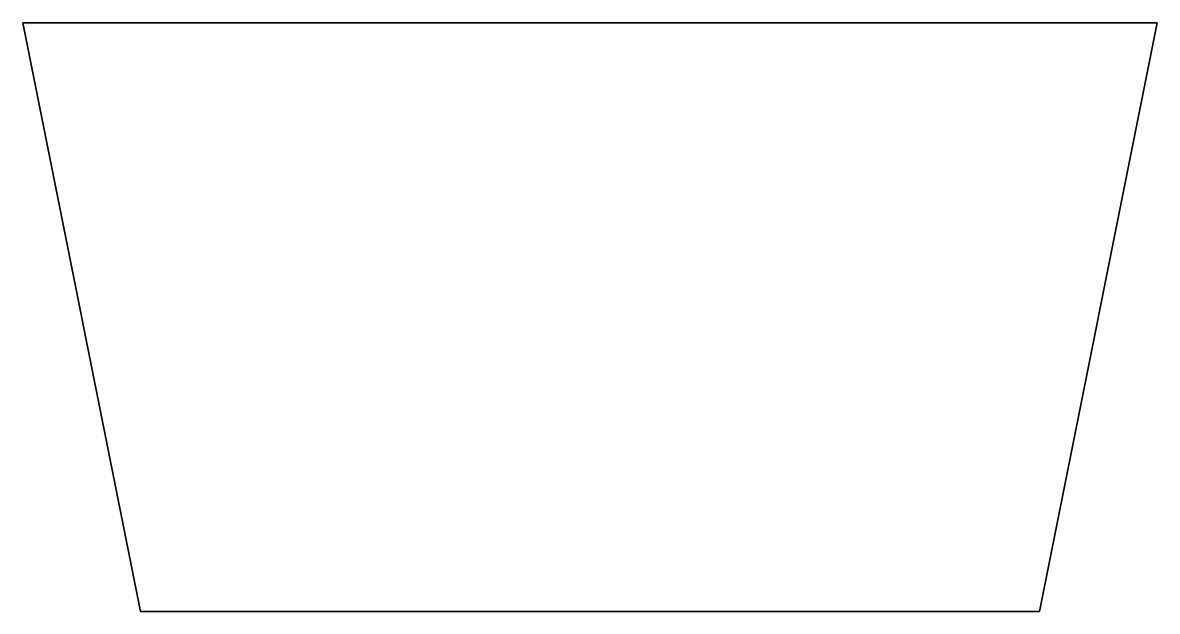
# Model space of a CAD drawing. Header units: centimetres. Extents: x 0 to 1.93, y -1.37 to -0.37.
import ezdxf

# ---------------------------------------------------------------- set-up
doc = ezdxf.new("R2010")
doc.units = ezdxf.units.CM
doc.header["$MEASUREMENT"] = 0
doc.layers.add('RUSTIC', color=43, linetype='Continuous')

msp = doc.modelspace()

# ---------------------------------------------------------------- meshes
at = {"layer": 'RUSTIC'}
mesh = msp.add_polyface(dxfattribs=at)
corners = [(0.2031, -1.3703, 3.1957), (1.7293, -1.3703, 3.1957), (1.7293, -1.3703, 1.4515), (0.2031, -1.3703, 1.4515), (0.0031, -0.3703, 3.3957), (0.0031, -0.3703, 1.2515), (1.9293, -0.3703, 1.2515), (1.9293, -0.3703, 3.3957)]
mesh.append_faces([[corners[k] for k in face] for face in [(0, 1, 2, 3), (4, 5, 6, 7), (1, 7, 6, 2), (3, 5, 6, 2), (0, 4, 7, 1), (3, 0, 4, 5)]])

doc.saveas('drawing.dxf')
